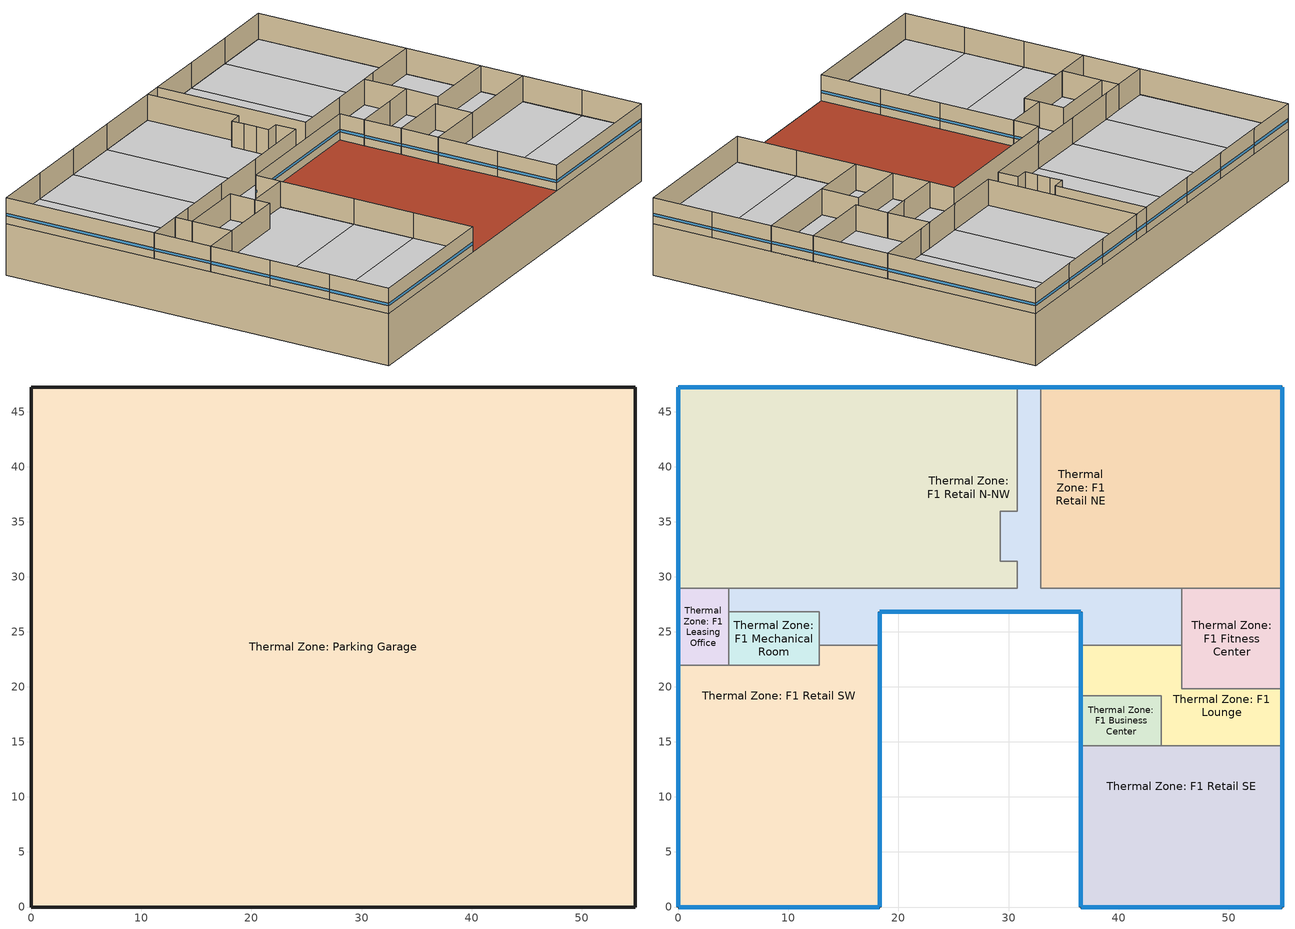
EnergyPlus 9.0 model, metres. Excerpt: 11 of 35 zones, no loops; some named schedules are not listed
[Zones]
Thermal Zone: Parking Garage
 floor ground (Surface 171 SlabOnOrBelowGradeF073): 54.86,47.24 54.86,0 0,0 0,47.24 z-6.1
 wall ground (Surface 172-uw BelowGradeWallC114): 0,0 54.86,0 z-6.1:0
 wall ground (Surface 173-uw BelowGradeWallC114): 0,47.24 0,0 z-6.1:0
 wall ground (Surface 174-uw BelowGradeWallC114): 54.86,47.24 0,47.24 z-6.1:0
 wall ground (Surface 175-uw BelowGradeWallC114): 54.86,0 54.86,47.24 z-6.1:0
 roof outside (Concrete Podium Roof): 36.58,0 36.58,26.82 18.29,26.82 18.29,0 z0
Thermal Zone: F1 Business Center
 floor to Thermal Zone: Parking Garage (OtherFloorU071): 43.89,19.2 43.89,14.63 36.58,14.63 36.58,19.2 z0
 wall outside (NonResConcreteExteriorWall): 36.58,19.2 36.58,14.63 z0:3.05
 wall to Thermal Zone: F1 Lounge (WoodFramedInteriorWallU099): 43.89,19.2 36.58,19.2 z0:3.05
 wall to Thermal Zone: F1 Corridor (WoodFramedInteriorWallU099): 43.89,14.63 43.89,19.2 36.58,19.2 z0:3.05
 wall to Thermal Zone: F1 Retail SE (WoodFramedInteriorWallU099): 36.58,14.63 43.89,14.63 z0:3.05
 window (Nonres Fixed Window): 36.58,19.18 36.58,14.66 z0.94:1.25
Thermal Zone: F1 Corridor
 floor to Thermal Zone: Parking Garage (OtherFloorU071): 30.78,32.92 30.78,31.39 29.26,31.39 29.26,32.92 z0; 30.78,34.44 30.78,32.92 29.26,32.92 29.26,34.44 z0; 30.78,35.97 30.78,34.44 29.26,34.44 29.26,35.97 z0; 32.92,47.24 32.92,28.96 45.72,28.96 45.72,23.77 42.06,23.77 42.06,26.82 4.57,26.82 4.57,28.96 30.78,28.96 30.78,47.24 z0; 18.29,26.82 18.29,23.77 12.8,23.77 12.8,26.82 z0; 42.06,26.82 42.06,23.77 36.58,23.77 36.58,26.82 z0
 wall outside (NonResConcreteExteriorWall): 32.92,47.24 30.78,47.24 / 18.29,23.77 18.29,26.82 36.58,26.82 36.58,23.77 z0:3.05
 wall to Thermal Zone: F1 Retail N-NW (WoodFramedInteriorWallU099): 30.78,47.24 30.78,35.97 29.26,35.97 29.26,34.44 29.26,32.92 29.26,31.39 30.78,31.39 30.78,28.96 21.95,28.96 14.63,28.96 7.32,28.96 4.57,28.96 z0:3.05
 wall to Thermal Zone: F1 Retail SW (WoodFramedInteriorWallU099): 12.8,23.77 18.29,23.77 z0:3.05
 wall to Thermal Zone: F1 Lounge (WoodFramedInteriorWallU099): 36.58,23.77 42.06,23.77 45.72,23.77 z0:3.05
 wall to Thermal Zone: F1 Mechanical Room (WoodFramedInteriorWallU099): 4.57,26.82 12.8,26.82 12.8,23.77 z0:3.05
 wall to Thermal Zone: F1 Leasing Office (WoodFramedInteriorWallU099): 4.57,28.96 4.57,26.82 z0:3.05
 wall to Thermal Zone: F1 Retail NE (WoodFramedInteriorWallU099): 45.72,28.96 40.23,28.96 32.92,28.96 32.92,47.24 z0:3.05
 wall to Thermal Zone: F1 Fitness Center (WoodFramedInteriorWallU099): 45.72,23.77 45.72,28.96 z0:3.05
 window (Nonres Fixed Window): 18.31,26.82 36.55,26.82 / 32.89,47.24 30.81,47.24 / 18.29,23.8 18.29,26.8 / 36.58,26.8 36.58,23.8 z0.94:1.25
Thermal Zone: F1 Fitness Center
 floor to Thermal Zone: Parking Garage (OtherFloorU071): 54.86,28.96 54.86,19.81 45.72,19.81 45.72,28.96 z0
 wall outside (NonResConcreteExteriorWall): 54.86,19.81 54.86,28.96 z0:3.05
 wall to Thermal Zone: F1 Lounge (WoodFramedInteriorWallU099): 45.72,23.77 45.72,19.81 54.86,19.81 z0:3.05
 wall to Thermal Zone: F1 Retail NE (WoodFramedInteriorWallU099): 54.86,28.96 47.55,28.96 45.72,28.96 z0:3.05
 window (Nonres Fixed Window): 54.86,19.84 54.86,28.93 z0.94:1.25
Thermal Zone: F1 Leasing Office
 floor to Thermal Zone: Parking Garage (OtherFloorU071): 4.57,28.96 4.57,21.95 0,21.95 0,28.96 z0
 wall outside (NonResConcreteExteriorWall): 0,28.96 0,21.95 z0:3.05
 wall to Thermal Zone: F1 Mechanical Room (WoodFramedInteriorWallU099): 4.57,21.95 4.57,26.82 z0:3.05
 wall to Thermal Zone: F1 Retail SW (WoodFramedInteriorWallU099): 0,21.95 4.57,21.95 z0:3.05
 wall to Thermal Zone: F1 Retail N-NW (WoodFramedInteriorWallU099): 4.57,28.96 0,28.96 z0:3.05
 window (Nonres Fixed Window): 0,28.93 0,21.97 z0.94:1.25
Thermal Zone: F1 Lounge
 floor to Thermal Zone: Parking Garage (OtherFloorU071): 45.72,23.77 45.72,19.81 54.86,19.81 54.86,14.63 43.89,14.63 43.89,19.2 36.58,19.2 36.58,23.77 42.06,23.77 z0
 wall outside (NonResConcreteExteriorWall): 36.58,23.77 36.58,19.2 / 54.86,14.63 54.86,19.81 z0:3.05
 wall to Thermal Zone: F1 Retail SE (WoodFramedInteriorWallU099): 43.89,14.63 54.86,14.63 z0:3.05
 window (Nonres Fixed Window): 36.58,23.75 36.58,19.23 / 54.86,14.66 54.86,19.79 z0.94:1.25
Thermal Zone: F1 Mechanical Room
 floor to Thermal Zone: Parking Garage (OtherFloorU071): 12.8,26.82 12.8,21.95 4.57,21.95 4.57,26.82 z0
 wall to Thermal Zone: F1 Retail SW (WoodFramedInteriorWallU099): 4.57,21.95 12.8,21.95 12.8,23.77 z0:3.05
Thermal Zone: F1 Retail N-NW
 floor to Thermal Zone: Parking Garage (OtherFloorU071): 7.32,47.24 7.32,28.96 0,28.96 0,47.24 z0; 14.63,47.24 14.63,28.96 7.32,28.96 7.32,47.24 z0; 21.95,47.24 21.95,28.96 14.63,28.96 14.63,47.24 z0; 30.78,47.24 30.78,35.97 29.26,35.97 29.26,31.39 30.78,31.39 30.78,28.96 21.95,28.96 21.95,47.24 z0
 wall outside (NonResConcreteExteriorWall): 30.78,47.24 21.95,47.24 14.63,47.24 7.32,47.24 0,47.24 0,28.96 z0:3.05
 window (Nonres Fixed Window): 0,47.22 0,28.98 / 7.29,47.24 0.03,47.24 / 14.61,47.24 7.34,47.24 / 21.92,47.24 14.66,47.24 / 30.76,47.24 21.97,47.24 z0.94:1.25
Thermal Zone: F1 Retail NE
 floor to Thermal Zone: Parking Garage (OtherFloorU071): 40.23,47.24 40.23,28.96 32.92,28.96 32.92,47.24 z0; 47.55,47.24 47.55,28.96 40.23,28.96 40.23,47.24 z0; 54.86,47.24 54.86,28.96 47.55,28.96 47.55,47.24 z0
 wall outside (NonResConcreteExteriorWall): 54.86,28.96 54.86,47.24 47.55,47.24 40.23,47.24 32.92,47.24 z0:3.05
 window (Nonres Fixed Window): 40.21,47.24 32.94,47.24 / 47.52,47.24 40.26,47.24 / 54.84,47.24 47.57,47.24 / 54.86,28.98 54.86,47.22 z0.94:1.25
Thermal Zone: F1 Retail SE
 floor to Thermal Zone: Parking Garage (OtherFloorU071): 54.86,14.63 54.86,7.32 36.58,7.32 36.58,14.63 z0; 54.86,7.32 54.86,0 36.58,0 36.58,7.32 z0
 wall outside (NonResConcreteExteriorWall): 36.58,14.63 36.58,7.32 36.58,0 54.86,0 54.86,7.32 54.86,14.63 z0:3.05
 window (Nonres Fixed Window): 36.6,0 54.84,0 / 36.58,7.29 36.58,0.03 / 54.86,7.34 54.86,14.61 / 36.58,14.61 36.58,7.34 / 54.86,0.03 54.86,7.29 z0.94:1.25
Thermal Zone: F1 Retail SW
 floor to Thermal Zone: Parking Garage (OtherFloorU071): 18.29,7.32 18.29,0 0,0 0,7.32 z0; 18.29,14.63 18.29,7.32 0,7.32 0,14.63 z0; 18.29,23.77 18.29,14.63 0,14.63 0,21.95 12.8,21.95 12.8,23.77 z0
 wall outside (NonResConcreteExteriorWall): 0,21.95 0,14.63 0,7.32 0,0 18.29,0 18.29,7.32 18.29,14.63 18.29,23.77 z0:3.05
 window (Nonres Fixed Window): 0,14.61 0,7.34 / 18.29,7.34 18.29,14.61 / 0,7.29 0,0.03 / 18.29,14.66 18.29,23.75 / 0,21.92 0,14.66 / 18.29,0.03 18.29,7.29 / 0.03,0 18.26,0 z0.94:1.25
[Building]
Building 1: North Axis {deg}=0; Solar Distribution=FullExterior; Maximum Number of Warmup Days=50
[Site:Location]
OAKLAND-METROPOLITAN-ARP Design_Conditions: Latitude {deg}=37.72; Longitude {deg}=-122.22; Time Zone {hr}=-8; Elevation {m}=0.9144
[Site:WaterMainsTemperature]
Calculation Method=Schedule; Temperature Schedule=WaterMainCZ03
[SizingPeriod:DesignDay] Day of Month=21; Dry-Bulb Temperature Range Modifier Type=DefaultMultipliers; Barometric Pressure {Pa}=101313; Rain Indicator=No; Snow Indicator=No; Daylight Saving Time Indicator=No
Name | Month | Day Type | Maximum Dry-Bulb Temperature {C} | Daily Dry-Bulb Temperature Range {deltaC} | Humidity Condition Type | Wetbulb or DewPoint at Maximum Dry-Bulb {C} | Wind Speed {m/s} | Wind Direction {deg} | Solar Model Indicator | ASHRAE Clear Sky Optical Depth for Beam Irradiance (taub) | ASHRAE Clear Sky Optical Depth for Diffuse Irradiance (taud) | Sky Clearness
OAKLAND-METROPOLITAN-ARP Ann Clg 0.4% Condns DB=>MCWB | 9 | SummerDesignDay | 29 | 9.1 | Wetbulb | 17.6 | 4.9 | 315 | ASHRAETau | 0.355 | 2.502
OAKLAND-METROPOLITAN-ARP Ann Clg 0.4% Condns DP=>MCDB | 9 | SummerDesignDay | 20.3 | 9.1 | Dewpoint | 16 | 4.3 | 315 | ASHRAETau | 0.355 | 2.502
OAKLAND-METROPOLITAN-ARP Ann Htg 99.6% Condns DB | 1 | WinterDesignDay | 3 | 0 | Wetbulb | 3 | 1.6 | 45 | ASHRAEClearSky |  |  | 0
OAKLAND-METROPOLITAN-ARP AUG Clg 0.4% Condns DB=>MCWB | 8 | SummerDesignDay | 30.2 | 8.3 | Wetbulb | 18.4 | 4.2 | 292 | ASHRAETau | 0.369 | 2.421
[Material]
Name | Roughness | Thickness {m} | Conductivity {W/m-K} | Density {kg/m3} | Specific Heat {J/kg-K} | Thermal Absorptance | Solar Absorptance | Visible Absorptance
Carpet - 3/4 in. | Smooth | 0.01905 | 0.0455183 | 288.332 | 1381.644 | 0.9 | 0.7 | 0.8
Compliance Insulation R0.20 | Smooth | 0.000810768 | 0.0230188 | 16.0185 | 1130.436 | 0.9 | 0.7 | 0.7
Compliance Insulation R0.50 | Smooth | 0.00202692 | 0.0230188 | 16.0185 | 1130.436 | 0.9 | 0.7 | 0.7
Compliance Insulation R1.00 | Smooth | 0.00405384 | 0.0230188 | 16.0185 | 1130.436 | 0.9 | 0.7 | 0.7
Compliance Insulation R2.15 | Smooth | 0.00871576 | 0.0230188 | 16.0185 | 1130.436 | 0.9 | 0.7 | 0.7
Compliance Insulation R6.00 | Smooth | 0.024323 | 0.0230188 | 16.0185 | 1130.436 | 0.9 | 0.7 | 0.7
Compliance Insulation R8.07 | Smooth | 0.0327144 | 0.0230188 | 16.0185 | 1130.436 | 0.9 | 0.7 | 0.7
Concrete - 140 lb/ft3 - 10 in. | Smooth | 0.254 | 1.9514 | 2239.06 | 921.096 | 0.9 | 0.7 | 0.8
Concrete - 140 lb/ft3 - 10 in. 1 | MediumRough | 0.254 | 1.9514 | 2239.06 | 921.096 | 0.9 | 0.7 | 0.8
Concrete - 140 lb/ft3 - 8 in. | Smooth | 0.2032 | 1.9514 | 2239.06 | 921.096 | 0.9 | 0.7 | 0.7
Gypsum Board - 1/2 in.; Gypsum Board - 1/2 in. 3 | MediumRough | 0.0127 | 0.158656 | 640.739 | 1130.436 | 0.9 | 0.7 | 0.8
Plywood - 5/8 in. 1 | Smooth | 0.016002 | 0.11544 | 480.554 | 1884.06 | 0.9 | 0.7 | 0.7
Stone - 1 in. | MediumRough | 0.0254 | 1.80343 | 2239.06 | 921.096 | 0.85 | 0.92 | 0.85
Stucco - 7/8 in. 1 | MediumRough | 0.022352 | 0.700948 | 1855.1 | 837.36 | 0.9 | 0.7 | 0.8
[Material:NoMass] Roughness=Smooth; Thermal Absorptance=0.9; Solar Absorptance=0.7; Visible Absorptance=0.7
Name | Thermal Resistance {m2-K/W}
WoodFrameWall16inOC R11.25 | 1.26865
WoodFraming16inOC | 0.149694
[WindowMaterial:SimpleGlazingSystem]
Nonres Fixed Window Material: U-Factor {W/m2-K}=2.04417; Solar Heat Gain Coefficient=0.25; Visible Transmittance=0.42
[Construction]
Concrete Podium Roof: Stone - 1 in., Concrete - 140 lb/ft3 - 10 in.
Nonres Fixed Window: Nonres Fixed Window Material
NonResConcreteExteriorWall: Stucco - 7/8 in. 1, Concrete - 140 lb/ft3 - 8 in., Compliance Insulation R8.07, Compliance Insulation R0.20, Compliance Insulation R1.00, WoodFraming16inOC, Gypsum Board - 1/2 in. 3
OtherFloorU071: Concrete - 140 lb/ft3 - 10 in. 1, Compliance Insulation R6.00, Compliance Insulation R2.15, Compliance Insulation R0.50, Plywood - 5/8 in. 1, Carpet - 3/4 in.
WoodFramedInteriorWallU099: Gypsum Board - 1/2 in., WoodFrameWall16inOC R11.25, Gypsum Board - 1/2 in.
[Construction:CfactorUndergroundWall] C-Factor {W/m2-K}=7.66566; Height {m}=6.096
Surface 172-uw BelowGradeWallC114; Surface 173-uw BelowGradeWallC114; Surface 174-uw BelowGradeWallC114; Surface 175-uw BelowGradeWallC114
[Construction:FfactorGroundFloor]
Surface 171 SlabOnOrBelowGradeF073: F-Factor {W/m-K}=1.26344; Area {m2}=2591.99; PerimeterExposed {m}=0
[Zone] Multiplier=1
Name | Part of Total Floor Area
Thermal Zone: F1 Business Center; Thermal Zone: F1 Fitness Center; Thermal Zone: F1 Leasing Office; Thermal Zone: F1 Lounge; Thermal Zone: F1 Mechanical Room; Thermal Zone: Parking Garage
Thermal Zone: F1 Corridor; Thermal Zone: F1 Retail N-NW; Thermal Zone: F1 Retail NE; Thermal Zone: F1 Retail SE; Thermal Zone: F1 Retail SW | Yes
[People] Fraction Radiant=0.3
Name | Zone or ZoneList | Number of People Schedule | Number of People Calculation Method | People per Zone Floor Area {person/m2} | Sensible Heat Fraction | Activity Level Schedule | Number of People
F1 Business Center People | Thermal Zone: F1 Business Center | RetailOccupancy | People/Area | 0.358815 | 0.6125 | F1 Business Center People Activity Level
F1 Corridor People | Thermal Zone: F1 Corridor | RetailOccupancy | People |  | 0.5 | F1 Corridor People Activity Level | 7.425
F1 Elevator Core People | Thermal Zone: F1 Corridor | RetailOccupancy | People |  | 0.5 | F1 Elevator Core People Activity Level | 0.0375
F1 Elevator N People | Thermal Zone: F1 Corridor | RetailOccupancy | People |  | 0.5 | F1 Elevator N People Activity Level | 0.0375
F1 Elevator S People | Thermal Zone: F1 Corridor | RetailOccupancy | People |  | 0.5 | F1 Elevator S People Activity Level | 0.0375
F1 Stairs E People | Thermal Zone: F1 Corridor | RetailOccupancy | People |  | 0.5 | F1 Stairs E People Activity Level | 0.9
F1 Stairs W People | Thermal Zone: F1 Corridor | RetailOccupancy | People |  | 0.5 | F1 Stairs W People Activity Level | 0.9
F1 Fitness Center People | Thermal Zone: F1 Fitness Center | RetailOccupancy | People/Area | 0.107639 | 0.225664 | F1 Fitness Center People Activity Level
F1 Leasing Office People | Thermal Zone: F1 Leasing Office | RetailOccupancy | People/Area | 0.0538196 | 0.555556 | F1 Leasing Office People Activity Level
F1 Lounge People | Thermal Zone: F1 Lounge | RetailOccupancy | People/Area | 0.358815 | 0.5 | F1 Lounge People Activity Level
F1 Mechanical Room People | Thermal Zone: F1 Mechanical Room | RetailOccupancy | People/Area | 0.0161459 | 0.5 | F1 Mechanical Room People Activity Level
F1 Retail N Core People | Thermal Zone: F1 Retail N-NW | RetailOccupancy | People |  | 0.555556 | F1 Retail N Core People Activity Level | 13.8778
F1 Retail NW Inner Core People | Thermal Zone: F1 Retail N-NW | RetailOccupancy | People |  | 0.555556 | F1 Retail NW Inner Core People Activity Level | 12.0024
F1 Retail NW Outer Core People | Thermal Zone: F1 Retail N-NW | RetailOccupancy | People |  | 0.555556 | F1 Retail NW Outer Core People Activity Level | 12.0024
F1 Retail NW Outer People | Thermal Zone: F1 Retail N-NW | RetailOccupancy | People |  | 0.555556 | F1 Retail NW Outer People Activity Level | 12.0024
F1 Retail NE Core People | Thermal Zone: F1 Retail NE | RetailOccupancy | People |  | 0.555556 | F1 Retail NE Core People Activity Level | 12.0024
F1 Retail NE Inner People | Thermal Zone: F1 Retail NE | RetailOccupancy | People |  | 0.555556 | F1 Retail NE Inner People Activity Level | 12.0024
F1 Retail NE Outer People | Thermal Zone: F1 Retail NE | RetailOccupancy | People |  | 0.555556 | F1 Retail NE Outer People Activity Level | 12.0024
F1 Retail SE Bottom People | Thermal Zone: F1 Retail SE | RetailOccupancy | People |  | 0.555556 | F1 Retail SE Bottom People Activity Level | 12.0024
F1 Retail SE Top People | Thermal Zone: F1 Retail SE | RetailOccupancy | People |  | 0.555556 | F1 Retail SE Top People Activity Level | 12.0024
F1 Retail SW Bottom People | Thermal Zone: F1 Retail SW | RetailOccupancy | People |  | 0.555556 | F1 Retail SW Bottom People Activity Level | 12.0024
F1 Retail SW Core People | Thermal Zone: F1 Retail SW | RetailOccupancy | People |  | 0.555556 | F1 Retail SW Core People Activity Level | 12.0024
F1 Retail SW Top People | Thermal Zone: F1 Retail SW | RetailOccupancy | People |  | 0.555556 | F1 Retail SW Top People Activity Level | 12.90258
Parking Garage People | Thermal Zone: Parking Garage | ParkingOccupancy | People/Area | 0.0269098 | 0.555556 | Parking Garage People Activity Level
[Lights] Return Air Fraction=0; Fraction Radiant=0.58; Fraction Replaceable=1
Name | Zone or ZoneList | Schedule | Design Level Calculation Method | Watts per Zone Floor Area {W/m2} | Lighting Level {W}
F1 Business Center Regulated Lights | Thermal Zone: F1 Business Center | RetailLights | Watts/Area | 9.14932
F1 Corridor Regulated Lights | Thermal Zone: F1 Corridor | RetailLights | LightingLevel |  | 891
F1 Elevator Core Regulated Lights; F1 Elevator N Regulated Lights; F1 Elevator S Regulated Lights | Thermal Zone: F1 Corridor | RetailLights | LightingLevel |  | 10
F1 Stairs E Regulated Lights; F1 Stairs W Regulated Lights | Thermal Zone: F1 Corridor | RetailLights | LightingLevel |  | 90
F1 Fitness Center Regulated Lights | Thermal Zone: F1 Fitness Center | RetailLights | Watts/Area | 5.38196
F1 Leasing Office Regulated Lights | Thermal Zone: F1 Leasing Office | RetailLights | Watts/Area | 6.99654
F1 Lounge Regulated Lights | Thermal Zone: F1 Lounge | RetailLights | Watts/Area | 6.99654
F1 Mechanical Room Regulated Lights | Thermal Zone: F1 Mechanical Room | RetailLights | Watts/Area | 4.30556
F1 Retail N Core Regulated Lights | Thermal Zone: F1 Retail N-NW | RetailLights | LightingLevel |  | 1665
F1 Retail NW Inner Core Regulated Lights; F1 Retail NW Outer Core Regulated Lights; F1 Retail NW Outer Regulated Lights | Thermal Zone: F1 Retail N-NW | RetailLights | LightingLevel |  | 1440
F1 Retail NE Core Regulated Lights; F1 Retail NE Inner Regulated Lights; F1 Retail NE Outer Regulated Lights | Thermal Zone: F1 Retail NE | RetailLights | LightingLevel |  | 1440
F1 Retail SE Bottom Regulated Lights; F1 Retail SE Top Regulated Lights | Thermal Zone: F1 Retail SE | RetailLights | LightingLevel |  | 1440
F1 Retail SW Bottom Regulated Lights; F1 Retail SW Core Regulated Lights | Thermal Zone: F1 Retail SW | RetailLights | LightingLevel |  | 1440
F1 Retail SW Top Regulated Lights | Thermal Zone: F1 Retail SW | RetailLights | LightingLevel |  | 1548
Parking Garage Regulated Lights | Thermal Zone: Parking Garage | ParkingLights | Watts/Area | 1.07639
[ElectricEquipment] Schedule=RetailReceptacle; Fraction Latent=0; Fraction Radiant=0.2; Fraction Lost=0
Name | Zone or ZoneList | Design Level Calculation Method | Watts per Zone Floor Area {W/m2} | Design Level {W}
F1 Business Center Recepticle Loads | Thermal Zone: F1 Business Center | Watts/Area | 10.7639
F1 Elevator Core Recepticle Loads; F1 Elevator N Recepticle Loads; F1 Elevator S Recepticle Loads | Thermal Zone: F1 Corridor | EquipmentLevel |  | 75
F1 Fitness Center Recepticle Loads | Thermal Zone: F1 Fitness Center | Watts/Area | 5.38196
F1 Leasing Office Recepticle Loads | Thermal Zone: F1 Leasing Office | Watts/Area | 16.1459
F1 Lounge Recepticle Loads | Thermal Zone: F1 Lounge | Watts/Area | 10.7639
F1 Mechanical Room Recepticle Loads | Thermal Zone: F1 Mechanical Room | Watts/Area | 32.2917
F1 Retail N Core Recepticle Loads | Thermal Zone: F1 Retail N-NW | EquipmentLevel |  | 1665
F1 Retail NW Inner Core Recepticle Loads; F1 Retail NW Outer Core Recepticle Loads; F1 Retail NW Outer Recepticle Loads | Thermal Zone: F1 Retail N-NW | EquipmentLevel |  | 1440
F1 Retail NE Core Recepticle Loads; F1 Retail NE Inner Recepticle Loads; F1 Retail NE Outer Recepticle Loads | Thermal Zone: F1 Retail NE | EquipmentLevel |  | 1440
F1 Retail SE Bottom Recepticle Loads; F1 Retail SE Top Recepticle Loads | Thermal Zone: F1 Retail SE | EquipmentLevel |  | 1440
F1 Retail SW Bottom Recepticle Loads; F1 Retail SW Core Recepticle Loads | Thermal Zone: F1 Retail SW | EquipmentLevel |  | 1440
F1 Retail SW Top Recepticle Loads | Thermal Zone: F1 Retail SW | EquipmentLevel |  | 1548
[ZoneInfiltration:DesignFlowRate] Temperature Term Coefficient=0; Velocity Squared Term Coefficient=0
Name | Zone or ZoneList | Schedule | Design Flow Rate Calculation Method | Flow per Exterior Surface Area {m3/s-m2} | Constant Term Coefficient | Velocity Term Coefficient | Design Flow Rate {m3/s}
F1 Business Center Space Infiltration Design Flow Rate 1 | Thermal Zone: F1 Business Center | RetailInfiltration | Flow/ExteriorWallArea | 0.000227584 | 0 | 0.224052
F1 Corridor Space Infiltration Design Flow Rate 1 | Thermal Zone: F1 Corridor | RetailInfiltration | Flow/Zone |  | 0 | 0.224052 | 0.014166
F1 Elevator Core Space Infiltration Design Flow Rate 1; F1 Elevator N Space Infiltration Design Flow Rate 1; F1 Elevator S Space Infiltration Design Flow Rate 1 | Thermal Zone: F1 Corridor | On | Flow/Zone |  | 0 | 0.224052 | 0
F1 Stairs E Space Infiltration Design Flow Rate 1; F1 Stairs W Space Infiltration Design Flow Rate 1 | Thermal Zone: F1 Corridor | RetailInfiltration | Flow/Zone |  | 0 | 0.224052 | 0.00211432
F1 Fitness Center Space Infiltration Design Flow Rate 1 | Thermal Zone: F1 Fitness Center | RetailInfiltration | Flow/ExteriorWallArea | 0.000227584 | 0 | 0.224052
F1 Leasing Office Space Infiltration Design Flow Rate 1 | Thermal Zone: F1 Leasing Office | RetailInfiltration | Flow/ExteriorWallArea | 0.000227584 | 0 | 0.224052
F1 Lounge Space Infiltration Design Flow Rate 1 | Thermal Zone: F1 Lounge | RetailInfiltration | Flow/ExteriorWallArea | 0.000227584 | 0 | 0.224052
F1 Mechanical Room Space Infiltration Design Flow Rate 1 | Thermal Zone: F1 Mechanical Room | RetailInfiltration | Flow/ExteriorWallArea | 0.000227584 | 0 | 0.224052
F1 Retail N Core Space Infiltration Design Flow Rate 1 | Thermal Zone: F1 Retail N-NW | RetailInfiltration | Flow/Zone |  | 0 | 0.224052 | 0.00613154
F1 Retail NW Inner Core Space Infiltration Design Flow Rate 1; F1 Retail NW Outer Core Space Infiltration Design Flow Rate 1 | Thermal Zone: F1 Retail N-NW | RetailInfiltration | Flow/Zone |  | 0 | 0.224052 | 0.00507438
F1 Retail NW Outer Space Infiltration Design Flow Rate 1 | Thermal Zone: F1 Retail N-NW | RetailInfiltration | Flow/Zone |  | 0 | 0.224052 | 0.0177603
F1 Retail NE Core Space Infiltration Design Flow Rate 1; F1 Retail NE Inner Space Infiltration Design Flow Rate 1 | Thermal Zone: F1 Retail NE | RetailInfiltration | Flow/Zone |  | 0 | 0.224052 | 0.00507438
F1 Retail NE Outer Space Infiltration Design Flow Rate 1 | Thermal Zone: F1 Retail NE | RetailInfiltration | Flow/Zone |  | 0 | 0.224052 | 0.0177603
F1 Retail SE Bottom Space Infiltration Design Flow Rate 1 | Thermal Zone: F1 Retail SE | RetailInfiltration | Flow/Zone |  | 0 | 0.224052 | 0.0228347
F1 Retail SE Top Space Infiltration Design Flow Rate 1 | Thermal Zone: F1 Retail SE | RetailInfiltration | Flow/Zone |  | 0 | 0.224052 | 0.0101488
F1 Retail SW Bottom Space Infiltration Design Flow Rate 1 | Thermal Zone: F1 Retail SW | RetailInfiltration | Flow/Zone |  | 0 | 0.224052 | 0.0228347
F1 Retail SW Core Space Infiltration Design Flow Rate 1 | Thermal Zone: F1 Retail SW | RetailInfiltration | Flow/Zone |  | 0 | 0.224052 | 0.0101488
F1 Retail SW Top Space Infiltration Design Flow Rate 1 | Thermal Zone: F1 Retail SW | RetailInfiltration | Flow/Zone |  | 0 | 0.224052 | 0.0114174
Parking Garage Space Infiltration Design Flow Rate 1 | Thermal Zone: Parking Garage | On | Flow/ExteriorWallArea | 0.000227584 | 0 | 0.224052
Parking Garage Space Infiltration Design Flow Rate 2 | Thermal Zone: Parking Garage | ParkingHVACAvail | Flow/Zone |  | 1 | 0 | 9.8755
[Zone equipment]
Thermal Zone: Parking Garage: Thermal Zone: Parking Garage PropExhFan
[Sizing:Zone]
Thermal Zone: Parking Garage: Zone Cooling Design Supply Air Temperature Input Method=SupplyAirTemperature; Zone Cooling Design Supply Air Temperature {C}=14; Zone Cooling Design Supply Air Temperature Difference {deltaC}=11.11; Zone Heating Design Supply Air Temperature Input Method=SupplyAirTemperature; Zone Heating Design Supply Air Temperature {C}=40; Zone Heating Design Supply Air Temperature Difference {deltaC}=11.11; Zone Cooling Design Supply Air Humidity Ratio {kgWater/kgDryAir}=0.0085; Zone Heating Design Supply Air Humidity Ratio {kgWater/kgDryAir}=0.008; Design Specification Outdoor Air Object=Thermal Zone: Parking Garage Design Specification Outdoor Air; Zone Heating Sizing Factor=1; Zone Cooling Sizing Factor=1; Cooling Design Air Flow Method=DesignDay; Cooling Design Air Flow Rate {m3/s}=0; Cooling Minimum Air Flow per Zone Floor Area {m3/s-m2}=0; Cooling Minimum Air Flow {m3/s}=0; Cooling Minimum Air Flow Fraction=0; Heating Design Air Flow Method=DesignDay; Heating Design Air Flow Rate {m3/s}=0; Heating Maximum Air Flow per Zone Floor Area {m3/s-m2}=0; Heating Maximum Air Flow {m3/s}=0; Heating Maximum Air Flow Fraction=0; Design Specification Zone Air Distribution Object=Thermal Zone: Parking Garage Design Spec Zone Air Dist; Account for Dedicated Outdoor Air System=No
[DesignSpecification:ZoneAirDistribution]
Thermal Zone: Parking Garage Design Spec Zone Air Dist: Zone Air Distribution Effectiveness in Cooling Mode=1; Zone Air Distribution Effectiveness in Heating Mode=1
[DesignSpecification:OutdoorAir]
Thermal Zone: Parking Garage Design Specification Outdoor Air: Outdoor Air Method=Maximum; Outdoor Air Flow per Person {m3/s-person}=0; Outdoor Air Flow per Zone Floor Area {m3/s-m2}=0; Outdoor Air Flow per Zone {m3/s}=0; Outdoor Air Flow Air Changes per Hour {1/hr}=0
[InternalMass] Construction=WoodFramedInteriorWallU099
Name | Zone | Surface Area {m2}
Merged Surface 161 - Surface 161 Reversed; Merged Surface 163 - Surface 163 Reversed; Merged Surface 53 - Surface 53 Reversed; Merged Surface 54 - Surface 54 Reversed | Thermal Zone: F1 Corridor | 4.645152
Merged Surface 41 - Surface 41 Reversed | Thermal Zone: F1 Corridor | 9.290304
Merged Surface 44 - Surface 44 Reversed | Thermal Zone: F1 Corridor | 16.7225
Merged Surface 52 - Surface 52 Reversed | Thermal Zone: F1 Corridor | 4.64515
Merged Surface 107 - Surface 107 Reversed; Merged Surface 118 - Surface 118 Reversed; Merged Surface 127 - Surface 127 Reversed | Thermal Zone: F1 Retail N-NW | 55.7418
Merged Surface 143 - Surface 143 Reversed; Merged Surface 145 - Surface 145 Reversed | Thermal Zone: F1 Retail NE | 55.7418
Merged Surface 8 - Surface 8 Reversed | Thermal Zone: F1 Retail SE | 55.7418
Merged Surface 16 - Surface 16 Reversed; Merged Surface 3 - Surface 3 Reversed | Thermal Zone: F1 Retail SW | 55.7418
[Daylighting:Controls] Lighting Control Type=Continuous; Minimum Input Power Fraction for Continuous or ContinuousOff Dimming Control=0.2; Minimum Light Output Fraction for Continuous or ContinuousOff Dimming Control=0.2; Glare Calculation Azimuth Angle of View Direction Clockwise from Zone y-Axis {deg}=0
Name | Zone | Glare Calculation Daylighting Reference Point | Daylighting Reference Point Name 1 | Fraction of Zone Controlled by Reference Point 1 | Illuminance Setpoint at Reference Point 1 {lux} | Daylighting Reference Point Name 2 | Fraction of Zone Controlled by Reference Point 2 | Illuminance Setpoint at Reference Point 2 {lux}
Thermal Zone: F1 Corridor DaylightingControls | Thermal Zone: F1 Corridor | Daylighting Control 1 | Daylighting Control 1 | 0.157966 | 112.5 | Daylighting Control 2 | 0.12162 | 150
Thermal Zone: F1 Retail N-NW DaylightingControls | Thermal Zone: F1 Retail N-NW | Daylighting Control 3 | Daylighting Control 3 | 0.054524 | 825 | Daylighting Control 4 | 0.0490625 | 1100
Thermal Zone: F1 Retail NE DaylightingControls | Thermal Zone: F1 Retail NE | Daylighting Control 5 | Daylighting Control 5 | 0.0755385 | 825 | Daylighting Control 6 | 0.067972 | 1100
Thermal Zone: F1 Retail SE DaylightingControls | Thermal Zone: F1 Retail SE | Daylighting Control 7 | Daylighting Control 7 | 0.209602 | 825 | Daylighting Control 8 | 0.187596 | 1100
Thermal Zone: F1 Retail SW DaylightingControls | Thermal Zone: F1 Retail SW | Daylighting Control 9 | Daylighting Control 9 | 0.186123 | 825 | Daylighting Control 10 | 0.172037 | 1100
[Schedule:Year]
RetailLights: RetailLightsWk, 1, 1, 12, 31
On: OnWk, 1, 1, 12, 31
ParkingLights: ParkingLightsWk, 1, 1, 12, 31
ParkingHVACAvail: ParkingHVACAvailWk, 1, 1, 12, 31
ParkingOccupancy: ParkingOccupancyWk, 1, 1, 12, 31
RetailInfiltration: RetailInfiltrationWk, 1, 1, 12, 31
RetailOccupancy: RetailOccupancyWk, 1, 1, 12, 31
RetailReceptacle: RetailReceptacleWk, 1, 1, 12, 31
WaterMainCZ03: WaterMainCZ03JanWk, 1, 1, 1, 31, WaterMainCZ03FebWk, 2, 1, 2, 28, WaterMainCZ03MarWk, 3, 1, 3, 31, WaterMainCZ03AprWk, 4, 1, 4, 30, WaterMainCZ03MayWk, 5, 1, 5, 31, WaterMainCZ03JunWk, 6, 1, 6, 30, WaterMainCZ03JulWk, 7, 1, 7, 31, WaterMainCZ03AugWk, 8, 1, 8, 31, WaterMainCZ03SepWk, 9, 1, 9, 30, WaterMainCZ03OctWk, 10, 1, 10, 31, WaterMainCZ03NovWk, 11, 1, 11, 30, WaterMainCZ03DecWk, 12, 1, 12, 31
F1 Business Center People Activity Level: F1 Business Center People Activity Level Week Rule - Jan1-Dec31, 1, 1, 12, 31
F1 Corridor People Activity Level: F1 Corridor People Activity Level Week Rule - Jan1-Dec31, 1, 1, 12, 31
F1 Elevator Core People Activity Level: F1 Elevator Core People Activity Level Week Rule - Jan1-Dec31, 1, 1, 12, 31
F1 Elevator N People Activity Level: F1 Elevator N People Activity Level Week Rule - Jan1-Dec31, 1, 1, 12, 31
F1 Elevator S People Activity Level: F1 Elevator S People Activity Level Week Rule - Jan1-Dec31, 1, 1, 12, 31
F1 Fitness Center People Activity Level: F1 Fitness Center People Activity Level Week Rule - Jan1-Dec31, 1, 1, 12, 31
F1 Leasing Office People Activity Level: F1 Leasing Office People Activity Level Week Rule - Jan1-Dec31, 1, 1, 12, 31
F1 Lounge People Activity Level: F1 Lounge People Activity Level Week Rule - Jan1-Dec31, 1, 1, 12, 31
F1 Mechanical Room People Activity Level: F1 Mechanical Room People Activity Level Week Rule - Jan1-Dec31, 1, 1, 12, 31
F1 Retail N Core People Activity Level: F1 Retail N Core People Activity Level Week Rule - Jan1-Dec31, 1, 1, 12, 31
F1 Retail NE Core People Activity Level: F1 Retail NE Core People Activity Level Week Rule - Jan1-Dec31, 1, 1, 12, 31
F1 Retail NE Inner People Activity Level: F1 Retail NE Inner People Activity Level Week Rule - Jan1-Dec31, 1, 1, 12, 31
F1 Retail NE Outer People Activity Level: F1 Retail NE Outer People Activity Level Week Rule - Jan1-Dec31, 1, 1, 12, 31
F1 Retail NW Inner Core People Activity Level: F1 Retail NW Inner Core People Activity Level Week Rule - Jan1-Dec31, 1, 1, 12, 31
F1 Retail NW Outer Core People Activity Level: F1 Retail NW Outer Core People Activity Level Week Rule - Jan1-Dec31, 1, 1, 12, 31
F1 Retail NW Outer People Activity Level: F1 Retail NW Outer People Activity Level Week Rule - Jan1-Dec31, 1, 1, 12, 31
F1 Retail SE Bottom People Activity Level: F1 Retail SE Bottom People Activity Level Week Rule - Jan1-Dec31, 1, 1, 12, 31
F1 Retail SE Top People Activity Level: F1 Retail SE Top People Activity Level Week Rule - Jan1-Dec31, 1, 1, 12, 31
F1 Retail SW Bottom People Activity Level: F1 Retail SW Bottom People Activity Level Week Rule - Jan1-Dec31, 1, 1, 12, 31
F1 Retail SW Core People Activity Level: F1 Retail SW Core People Activity Level Week Rule - Jan1-Dec31, 1, 1, 12, 31
F1 Retail SW Top People Activity Level: F1 Retail SW Top People Activity Level Week Rule - Jan1-Dec31, 1, 1, 12, 31
F1 Stairs E People Activity Level: F1 Stairs E People Activity Level Week Rule - Jan1-Dec31, 1, 1, 12, 31
F1 Stairs W People Activity Level: F1 Stairs W People Activity Level Week Rule - Jan1-Dec31, 1, 1, 12, 31
Parking Garage People Activity Level: Parking Garage People Activity Level Week Rule - Jan1-Dec31, 1, 1, 12, 31
[Schedule:Week:Daily]
ParkingOccupancyWk: ParkingOccupancySun, ParkingOccupancyWD, ParkingOccupancyWD, ParkingOccupancyWD, ParkingOccupancyWD, ParkingOccupancyWD, ParkingOccupancySat, ParkingOccupancySun, OnDay, OffDay, ParkingOccupancySun, ParkingOccupancySun
RetailOccupancyWk: RetailOccupancySun, RetailOccupancyWD, RetailOccupancyWD, RetailOccupancyWD, RetailOccupancyWD, RetailOccupancyWD, RetailOccupancySat, RetailOccupancySun, OnDay, OffDay, RetailOccupancySun, RetailOccupancySun
WaterMainCZ03AprWk: WaterMainCZ03Apr, WaterMainCZ03Apr, WaterMainCZ03Apr, WaterMainCZ03Apr, WaterMainCZ03Apr, WaterMainCZ03Apr, WaterMainCZ03Apr, WaterMainCZ03Apr, WaterMainCZ03Apr, WaterMainCZ03Apr, WaterMainCZ03Apr, WaterMainCZ03Apr
WaterMainCZ03AugWk: WaterMainCZ03Aug, WaterMainCZ03Aug, WaterMainCZ03Aug, WaterMainCZ03Aug, WaterMainCZ03Aug, WaterMainCZ03Aug, WaterMainCZ03Aug, WaterMainCZ03Aug, WaterMainCZ03Aug, WaterMainCZ03Aug, WaterMainCZ03Aug, WaterMainCZ03Aug
WaterMainCZ03DecWk: WaterMainCZ03Dec, WaterMainCZ03Dec, WaterMainCZ03Dec, WaterMainCZ03Dec, WaterMainCZ03Dec, WaterMainCZ03Dec, WaterMainCZ03Dec, WaterMainCZ03Dec, WaterMainCZ03Dec, WaterMainCZ03Dec, WaterMainCZ03Dec, WaterMainCZ03Dec
WaterMainCZ03FebWk: WaterMainCZ03Feb, WaterMainCZ03Feb, WaterMainCZ03Feb, WaterMainCZ03Feb, WaterMainCZ03Feb, WaterMainCZ03Feb, WaterMainCZ03Feb, WaterMainCZ03Feb, WaterMainCZ03Feb, WaterMainCZ03Feb, WaterMainCZ03Feb, WaterMainCZ03Feb
WaterMainCZ03JanWk: WaterMainCZ03Jan, WaterMainCZ03Jan, WaterMainCZ03Jan, WaterMainCZ03Jan, WaterMainCZ03Jan, WaterMainCZ03Jan, WaterMainCZ03Jan, WaterMainCZ03Jan, WaterMainCZ03Jan, WaterMainCZ03Jan, WaterMainCZ03Jan, WaterMainCZ03Jan
WaterMainCZ03JulWk: WaterMainCZ03Jul, WaterMainCZ03Jul, WaterMainCZ03Jul, WaterMainCZ03Jul, WaterMainCZ03Jul, WaterMainCZ03Jul, WaterMainCZ03Jul, WaterMainCZ03Jul, WaterMainCZ03Jul, WaterMainCZ03Jul, WaterMainCZ03Jul, WaterMainCZ03Jul
WaterMainCZ03JunWk: WaterMainCZ03Jun, WaterMainCZ03Jun, WaterMainCZ03Jun, WaterMainCZ03Jun, WaterMainCZ03Jun, WaterMainCZ03Jun, WaterMainCZ03Jun, WaterMainCZ03Jun, WaterMainCZ03Jun, WaterMainCZ03Jun, WaterMainCZ03Jun, WaterMainCZ03Jun
WaterMainCZ03MarWk: WaterMainCZ03Mar, WaterMainCZ03Mar, WaterMainCZ03Mar, WaterMainCZ03Mar, WaterMainCZ03Mar, WaterMainCZ03Mar, WaterMainCZ03Mar, WaterMainCZ03Mar, WaterMainCZ03Mar, WaterMainCZ03Mar, WaterMainCZ03Mar, WaterMainCZ03Mar
WaterMainCZ03MayWk: WaterMainCZ03May, WaterMainCZ03May, WaterMainCZ03May, WaterMainCZ03May, WaterMainCZ03May, WaterMainCZ03May, WaterMainCZ03May, WaterMainCZ03May, WaterMainCZ03May, WaterMainCZ03May, WaterMainCZ03May, WaterMainCZ03May
WaterMainCZ03NovWk: WaterMainCZ03Nov, WaterMainCZ03Nov, WaterMainCZ03Nov, WaterMainCZ03Nov, WaterMainCZ03Nov, WaterMainCZ03Nov, WaterMainCZ03Nov, WaterMainCZ03Nov, WaterMainCZ03Nov, WaterMainCZ03Nov, WaterMainCZ03Nov, WaterMainCZ03Nov
WaterMainCZ03OctWk: WaterMainCZ03Oct, WaterMainCZ03Oct, WaterMainCZ03Oct, WaterMainCZ03Oct, WaterMainCZ03Oct, WaterMainCZ03Oct, WaterMainCZ03Oct, WaterMainCZ03Oct, WaterMainCZ03Oct, WaterMainCZ03Oct, WaterMainCZ03Oct, WaterMainCZ03Oct
WaterMainCZ03SepWk: WaterMainCZ03Sep, WaterMainCZ03Sep, WaterMainCZ03Sep, WaterMainCZ03Sep, WaterMainCZ03Sep, WaterMainCZ03Sep, WaterMainCZ03Sep, WaterMainCZ03Sep, WaterMainCZ03Sep, WaterMainCZ03Sep, WaterMainCZ03Sep, WaterMainCZ03Sep
F1 Business Center People Activity Level Week Rule - Jan1-Dec31: {43abad3b-59b2-4d1d-95a5-95c6ad303fe9}, {43abad3b-59b2-4d1d-95a5-95c6ad303fe9}, {43abad3b-59b2-4d1d-95a5-95c6ad303fe9}, {43abad3b-59b2-4d1d-95a5-95c6ad303fe9}, {43abad3b-59b2-4d1d-95a5-95c6ad303fe9}, {43abad3b-59b2-4d1d-95a5-95c6ad303fe9}, {43abad3b-59b2-4d1d-95a5-95c6ad303fe9}, {43abad3b-59b2-4d1d-95a5-95c6ad303fe9}, {43abad3b-59b2-4d1d-95a5-95c6ad303fe9}, {43abad3b-59b2-4d1d-95a5-95c6ad303fe9}, {43abad3b-59b2-4d1d-95a5-95c6ad303fe9}, {43abad3b-59b2-4d1d-95a5-95c6ad303fe9}
F1 Corridor People Activity Level Week Rule - Jan1-Dec31: {f44b0660-da43-4a69-a2b1-0c53f915e4eb}, {f44b0660-da43-4a69-a2b1-0c53f915e4eb}, {f44b0660-da43-4a69-a2b1-0c53f915e4eb}, {f44b0660-da43-4a69-a2b1-0c53f915e4eb}, {f44b0660-da43-4a69-a2b1-0c53f915e4eb}, {f44b0660-da43-4a69-a2b1-0c53f915e4eb}, {f44b0660-da43-4a69-a2b1-0c53f915e4eb}, {f44b0660-da43-4a69-a2b1-0c53f915e4eb}, {f44b0660-da43-4a69-a2b1-0c53f915e4eb}, {f44b0660-da43-4a69-a2b1-0c53f915e4eb}, {f44b0660-da43-4a69-a2b1-0c53f915e4eb}, {f44b0660-da43-4a69-a2b1-0c53f915e4eb}
F1 Elevator Core People Activity Level Week Rule - Jan1-Dec31: {53341357-2acb-4edf-9aaa-00d2eb6ad9d5}, {53341357-2acb-4edf-9aaa-00d2eb6ad9d5}, {53341357-2acb-4edf-9aaa-00d2eb6ad9d5}, {53341357-2acb-4edf-9aaa-00d2eb6ad9d5}, {53341357-2acb-4edf-9aaa-00d2eb6ad9d5}, {53341357-2acb-4edf-9aaa-00d2eb6ad9d5}, {53341357-2acb-4edf-9aaa-00d2eb6ad9d5}, {53341357-2acb-4edf-9aaa-00d2eb6ad9d5}, {53341357-2acb-4edf-9aaa-00d2eb6ad9d5}, {53341357-2acb-4edf-9aaa-00d2eb6ad9d5}, {53341357-2acb-4edf-9aaa-00d2eb6ad9d5}, {53341357-2acb-4edf-9aaa-00d2eb6ad9d5}
F1 Elevator N People Activity Level Week Rule - Jan1-Dec31: {3560c0ce-7e4f-4832-aeed-8d68f47e2083}, {3560c0ce-7e4f-4832-aeed-8d68f47e2083}, {3560c0ce-7e4f-4832-aeed-8d68f47e2083}, {3560c0ce-7e4f-4832-aeed-8d68f47e2083}, {3560c0ce-7e4f-4832-aeed-8d68f47e2083}, {3560c0ce-7e4f-4832-aeed-8d68f47e2083}, {3560c0ce-7e4f-4832-aeed-8d68f47e2083}, {3560c0ce-7e4f-4832-aeed-8d68f47e2083}, {3560c0ce-7e4f-4832-aeed-8d68f47e2083}, {3560c0ce-7e4f-4832-aeed-8d68f47e2083}, {3560c0ce-7e4f-4832-aeed-8d68f47e2083}, {3560c0ce-7e4f-4832-aeed-8d68f47e2083}
F1 Elevator S People Activity Level Week Rule - Jan1-Dec31: {6a642650-9c79-478a-9507-67c874a3bc56}, {6a642650-9c79-478a-9507-67c874a3bc56}, {6a642650-9c79-478a-9507-67c874a3bc56}, {6a642650-9c79-478a-9507-67c874a3bc56}, {6a642650-9c79-478a-9507-67c874a3bc56}, {6a642650-9c79-478a-9507-67c874a3bc56}, {6a642650-9c79-478a-9507-67c874a3bc56}, {6a642650-9c79-478a-9507-67c874a3bc56}, {6a642650-9c79-478a-9507-67c874a3bc56}, {6a642650-9c79-478a-9507-67c874a3bc56}, {6a642650-9c79-478a-9507-67c874a3bc56}, {6a642650-9c79-478a-9507-67c874a3bc56}
F1 Fitness Center People Activity Level Week Rule - Jan1-Dec31: {fcbbda9e-d7d1-4f24-83d0-4e02f451636e}, {fcbbda9e-d7d1-4f24-83d0-4e02f451636e}, {fcbbda9e-d7d1-4f24-83d0-4e02f451636e}, {fcbbda9e-d7d1-4f24-83d0-4e02f451636e}, {fcbbda9e-d7d1-4f24-83d0-4e02f451636e}, {fcbbda9e-d7d1-4f24-83d0-4e02f451636e}, {fcbbda9e-d7d1-4f24-83d0-4e02f451636e}, {fcbbda9e-d7d1-4f24-83d0-4e02f451636e}, {fcbbda9e-d7d1-4f24-83d0-4e02f451636e}, {fcbbda9e-d7d1-4f24-83d0-4e02f451636e}, {fcbbda9e-d7d1-4f24-83d0-4e02f451636e}, {fcbbda9e-d7d1-4f24-83d0-4e02f451636e}
F1 Leasing Office People Activity Level Week Rule - Jan1-Dec31: {0b14794f-2652-4d1b-8b4a-75bbb8316b97}, {0b14794f-2652-4d1b-8b4a-75bbb8316b97}, {0b14794f-2652-4d1b-8b4a-75bbb8316b97}, {0b14794f-2652-4d1b-8b4a-75bbb8316b97}, {0b14794f-2652-4d1b-8b4a-75bbb8316b97}, {0b14794f-2652-4d1b-8b4a-75bbb8316b97}, {0b14794f-2652-4d1b-8b4a-75bbb8316b97}, {0b14794f-2652-4d1b-8b4a-75bbb8316b97}, {0b14794f-2652-4d1b-8b4a-75bbb8316b97}, {0b14794f-2652-4d1b-8b4a-75bbb8316b97}, {0b14794f-2652-4d1b-8b4a-75bbb8316b97}, {0b14794f-2652-4d1b-8b4a-75bbb8316b97}
F1 Lounge People Activity Level Week Rule - Jan1-Dec31: {b70ae108-9635-47d4-a320-9b972d9edd29}, {b70ae108-9635-47d4-a320-9b972d9edd29}, {b70ae108-9635-47d4-a320-9b972d9edd29}, {b70ae108-9635-47d4-a320-9b972d9edd29}, {b70ae108-9635-47d4-a320-9b972d9edd29}, {b70ae108-9635-47d4-a320-9b972d9edd29}, {b70ae108-9635-47d4-a320-9b972d9edd29}, {b70ae108-9635-47d4-a320-9b972d9edd29}, {b70ae108-9635-47d4-a320-9b972d9edd29}, {b70ae108-9635-47d4-a320-9b972d9edd29}, {b70ae108-9635-47d4-a320-9b972d9edd29}, {b70ae108-9635-47d4-a320-9b972d9edd29}
F1 Mechanical Room People Activity Level Week Rule - Jan1-Dec31: {1893e510-bbb0-46de-a01f-928de797fbed}, {1893e510-bbb0-46de-a01f-928de797fbed}, {1893e510-bbb0-46de-a01f-928de797fbed}, {1893e510-bbb0-46de-a01f-928de797fbed}, {1893e510-bbb0-46de-a01f-928de797fbed}, {1893e510-bbb0-46de-a01f-928de797fbed}, {1893e510-bbb0-46de-a01f-928de797fbed}, {1893e510-bbb0-46de-a01f-928de797fbed}, {1893e510-bbb0-46de-a01f-928de797fbed}, {1893e510-bbb0-46de-a01f-928de797fbed}, {1893e510-bbb0-46de-a01f-928de797fbed}, {1893e510-bbb0-46de-a01f-928de797fbed}
F1 Retail N Core People Activity Level Week Rule - Jan1-Dec31: {c42f4c17-571a-40e7-af7d-425b00e13461}, {c42f4c17-571a-40e7-af7d-425b00e13461}, {c42f4c17-571a-40e7-af7d-425b00e13461}, {c42f4c17-571a-40e7-af7d-425b00e13461}, {c42f4c17-571a-40e7-af7d-425b00e13461}, {c42f4c17-571a-40e7-af7d-425b00e13461}, {c42f4c17-571a-40e7-af7d-425b00e13461}, {c42f4c17-571a-40e7-af7d-425b00e13461}, {c42f4c17-571a-40e7-af7d-425b00e13461}, {c42f4c17-571a-40e7-af7d-425b00e13461}, {c42f4c17-571a-40e7-af7d-425b00e13461}, {c42f4c17-571a-40e7-af7d-425b00e13461}
F1 Retail NE Core People Activity Level Week Rule - Jan1-Dec31: {8ad930f7-9164-4021-968d-eebf44cd0d79}, {8ad930f7-9164-4021-968d-eebf44cd0d79}, {8ad930f7-9164-4021-968d-eebf44cd0d79}, {8ad930f7-9164-4021-968d-eebf44cd0d79}, {8ad930f7-9164-4021-968d-eebf44cd0d79}, {8ad930f7-9164-4021-968d-eebf44cd0d79}, {8ad930f7-9164-4021-968d-eebf44cd0d79}, {8ad930f7-9164-4021-968d-eebf44cd0d79}, {8ad930f7-9164-4021-968d-eebf44cd0d79}, {8ad930f7-9164-4021-968d-eebf44cd0d79}, {8ad930f7-9164-4021-968d-eebf44cd0d79}, {8ad930f7-9164-4021-968d-eebf44cd0d79}
F1 Retail NE Inner People Activity Level Week Rule - Jan1-Dec31: {4c53645c-df12-4763-aa43-69b7fb6d0894}, {4c53645c-df12-4763-aa43-69b7fb6d0894}, {4c53645c-df12-4763-aa43-69b7fb6d0894}, {4c53645c-df12-4763-aa43-69b7fb6d0894}, {4c53645c-df12-4763-aa43-69b7fb6d0894}, {4c53645c-df12-4763-aa43-69b7fb6d0894}, {4c53645c-df12-4763-aa43-69b7fb6d0894}, {4c53645c-df12-4763-aa43-69b7fb6d0894}, {4c53645c-df12-4763-aa43-69b7fb6d0894}, {4c53645c-df12-4763-aa43-69b7fb6d0894}, {4c53645c-df12-4763-aa43-69b7fb6d0894}, {4c53645c-df12-4763-aa43-69b7fb6d0894}
F1 Retail NE Outer People Activity Level Week Rule - Jan1-Dec31: {277de8d5-a080-4319-bb52-c1c9edcd6895}, {277de8d5-a080-4319-bb52-c1c9edcd6895}, {277de8d5-a080-4319-bb52-c1c9edcd6895}, {277de8d5-a080-4319-bb52-c1c9edcd6895}, {277de8d5-a080-4319-bb52-c1c9edcd6895}, {277de8d5-a080-4319-bb52-c1c9edcd6895}, {277de8d5-a080-4319-bb52-c1c9edcd6895}, {277de8d5-a080-4319-bb52-c1c9edcd6895}, {277de8d5-a080-4319-bb52-c1c9edcd6895}, {277de8d5-a080-4319-bb52-c1c9edcd6895}, {277de8d5-a080-4319-bb52-c1c9edcd6895}, {277de8d5-a080-4319-bb52-c1c9edcd6895}
F1 Retail NW Inner Core People Activity Level Week Rule - Jan1-Dec31: {a0a975a5-d3fb-4259-b5bf-b1db6838ed59}, {a0a975a5-d3fb-4259-b5bf-b1db6838ed59}, {a0a975a5-d3fb-4259-b5bf-b1db6838ed59}, {a0a975a5-d3fb-4259-b5bf-b1db6838ed59}, {a0a975a5-d3fb-4259-b5bf-b1db6838ed59}, {a0a975a5-d3fb-4259-b5bf-b1db6838ed59}, {a0a975a5-d3fb-4259-b5bf-b1db6838ed59}, {a0a975a5-d3fb-4259-b5bf-b1db6838ed59}, {a0a975a5-d3fb-4259-b5bf-b1db6838ed59}, {a0a975a5-d3fb-4259-b5bf-b1db6838ed59}, {a0a975a5-d3fb-4259-b5bf-b1db6838ed59}, {a0a975a5-d3fb-4259-b5bf-b1db6838ed59}
F1 Retail NW Outer Core People Activity Level Week Rule - Jan1-Dec31: {491cf5ef-e6a1-4061-8639-5d18078d4a0c}, {491cf5ef-e6a1-4061-8639-5d18078d4a0c}, {491cf5ef-e6a1-4061-8639-5d18078d4a0c}, {491cf5ef-e6a1-4061-8639-5d18078d4a0c}, {491cf5ef-e6a1-4061-8639-5d18078d4a0c}, {491cf5ef-e6a1-4061-8639-5d18078d4a0c}, {491cf5ef-e6a1-4061-8639-5d18078d4a0c}, {491cf5ef-e6a1-4061-8639-5d18078d4a0c}, {491cf5ef-e6a1-4061-8639-5d18078d4a0c}, {491cf5ef-e6a1-4061-8639-5d18078d4a0c}, {491cf5ef-e6a1-4061-8639-5d18078d4a0c}, {491cf5ef-e6a1-4061-8639-5d18078d4a0c}
F1 Retail NW Outer People Activity Level Week Rule - Jan1-Dec31: {c4b17e72-12ae-48cb-9344-e89bea7239e9}, {c4b17e72-12ae-48cb-9344-e89bea7239e9}, {c4b17e72-12ae-48cb-9344-e89bea7239e9}, {c4b17e72-12ae-48cb-9344-e89bea7239e9}, {c4b17e72-12ae-48cb-9344-e89bea7239e9}, {c4b17e72-12ae-48cb-9344-e89bea7239e9}, {c4b17e72-12ae-48cb-9344-e89bea7239e9}, {c4b17e72-12ae-48cb-9344-e89bea7239e9}, {c4b17e72-12ae-48cb-9344-e89bea7239e9}, {c4b17e72-12ae-48cb-9344-e89bea7239e9}, {c4b17e72-12ae-48cb-9344-e89bea7239e9}, {c4b17e72-12ae-48cb-9344-e89bea7239e9}
F1 Retail SE Bottom People Activity Level Week Rule - Jan1-Dec31: {708398bc-18fe-47d9-9d1b-305bcd15e633}, {708398bc-18fe-47d9-9d1b-305bcd15e633}, {708398bc-18fe-47d9-9d1b-305bcd15e633}, {708398bc-18fe-47d9-9d1b-305bcd15e633}, {708398bc-18fe-47d9-9d1b-305bcd15e633}, {708398bc-18fe-47d9-9d1b-305bcd15e633}, {708398bc-18fe-47d9-9d1b-305bcd15e633}, {708398bc-18fe-47d9-9d1b-305bcd15e633}, {708398bc-18fe-47d9-9d1b-305bcd15e633}, {708398bc-18fe-47d9-9d1b-305bcd15e633}, {708398bc-18fe-47d9-9d1b-305bcd15e633}, {708398bc-18fe-47d9-9d1b-305bcd15e633}
F1 Retail SE Top People Activity Level Week Rule - Jan1-Dec31: {3d3f3a76-8776-4b27-a0c4-e54917ef59a1}, {3d3f3a76-8776-4b27-a0c4-e54917ef59a1}, {3d3f3a76-8776-4b27-a0c4-e54917ef59a1}, {3d3f3a76-8776-4b27-a0c4-e54917ef59a1}, {3d3f3a76-8776-4b27-a0c4-e54917ef59a1}, {3d3f3a76-8776-4b27-a0c4-e54917ef59a1}, {3d3f3a76-8776-4b27-a0c4-e54917ef59a1}, {3d3f3a76-8776-4b27-a0c4-e54917ef59a1}, {3d3f3a76-8776-4b27-a0c4-e54917ef59a1}, {3d3f3a76-8776-4b27-a0c4-e54917ef59a1}, {3d3f3a76-8776-4b27-a0c4-e54917ef59a1}, {3d3f3a76-8776-4b27-a0c4-e54917ef59a1}
F1 Retail SW Bottom People Activity Level Week Rule - Jan1-Dec31: {f4eb3696-b430-4ff6-9f14-f1e8d71cf810}, {f4eb3696-b430-4ff6-9f14-f1e8d71cf810}, {f4eb3696-b430-4ff6-9f14-f1e8d71cf810}, {f4eb3696-b430-4ff6-9f14-f1e8d71cf810}, {f4eb3696-b430-4ff6-9f14-f1e8d71cf810}, {f4eb3696-b430-4ff6-9f14-f1e8d71cf810}, {f4eb3696-b430-4ff6-9f14-f1e8d71cf810}, {f4eb3696-b430-4ff6-9f14-f1e8d71cf810}, {f4eb3696-b430-4ff6-9f14-f1e8d71cf810}, {f4eb3696-b430-4ff6-9f14-f1e8d71cf810}, {f4eb3696-b430-4ff6-9f14-f1e8d71cf810}, {f4eb3696-b430-4ff6-9f14-f1e8d71cf810}
F1 Retail SW Core People Activity Level Week Rule - Jan1-Dec31: {35967ca8-93cb-4dbf-99e4-06f42830737b}, {35967ca8-93cb-4dbf-99e4-06f42830737b}, {35967ca8-93cb-4dbf-99e4-06f42830737b}, {35967ca8-93cb-4dbf-99e4-06f42830737b}, {35967ca8-93cb-4dbf-99e4-06f42830737b}, {35967ca8-93cb-4dbf-99e4-06f42830737b}, {35967ca8-93cb-4dbf-99e4-06f42830737b}, {35967ca8-93cb-4dbf-99e4-06f42830737b}, {35967ca8-93cb-4dbf-99e4-06f42830737b}, {35967ca8-93cb-4dbf-99e4-06f42830737b}, {35967ca8-93cb-4dbf-99e4-06f42830737b}, {35967ca8-93cb-4dbf-99e4-06f42830737b}
F1 Retail SW Top People Activity Level Week Rule - Jan1-Dec31: {ad462a69-ccb0-4bdf-82f8-9d2033057671}, {ad462a69-ccb0-4bdf-82f8-9d2033057671}, {ad462a69-ccb0-4bdf-82f8-9d2033057671}, {ad462a69-ccb0-4bdf-82f8-9d2033057671}, {ad462a69-ccb0-4bdf-82f8-9d2033057671}, {ad462a69-ccb0-4bdf-82f8-9d2033057671}, {ad462a69-ccb0-4bdf-82f8-9d2033057671}, {ad462a69-ccb0-4bdf-82f8-9d2033057671}, {ad462a69-ccb0-4bdf-82f8-9d2033057671}, {ad462a69-ccb0-4bdf-82f8-9d2033057671}, {ad462a69-ccb0-4bdf-82f8-9d2033057671}, {ad462a69-ccb0-4bdf-82f8-9d2033057671}
F1 Stairs E People Activity Level Week Rule - Jan1-Dec31: {150f35f0-266a-4ee0-b5c2-e41c70057d08}, {150f35f0-266a-4ee0-b5c2-e41c70057d08}, {150f35f0-266a-4ee0-b5c2-e41c70057d08}, {150f35f0-266a-4ee0-b5c2-e41c70057d08}, {150f35f0-266a-4ee0-b5c2-e41c70057d08}, {150f35f0-266a-4ee0-b5c2-e41c70057d08}, {150f35f0-266a-4ee0-b5c2-e41c70057d08}, {150f35f0-266a-4ee0-b5c2-e41c70057d08}, {150f35f0-266a-4ee0-b5c2-e41c70057d08}, {150f35f0-266a-4ee0-b5c2-e41c70057d08}, {150f35f0-266a-4ee0-b5c2-e41c70057d08}, {150f35f0-266a-4ee0-b5c2-e41c70057d08}
F1 Stairs W People Activity Level Week Rule - Jan1-Dec31: {c3eaf092-8fe1-4e55-8b93-4360a2a29320}, {c3eaf092-8fe1-4e55-8b93-4360a2a29320}, {c3eaf092-8fe1-4e55-8b93-4360a2a29320}, {c3eaf092-8fe1-4e55-8b93-4360a2a29320}, {c3eaf092-8fe1-4e55-8b93-4360a2a29320}, {c3eaf092-8fe1-4e55-8b93-4360a2a29320}, {c3eaf092-8fe1-4e55-8b93-4360a2a29320}, {c3eaf092-8fe1-4e55-8b93-4360a2a29320}, {c3eaf092-8fe1-4e55-8b93-4360a2a29320}, {c3eaf092-8fe1-4e55-8b93-4360a2a29320}, {c3eaf092-8fe1-4e55-8b93-4360a2a29320}, {c3eaf092-8fe1-4e55-8b93-4360a2a29320}
Parking Garage People Activity Level Week Rule - Jan1-Dec31: {bc69cd2c-ca12-4887-a65d-f46415b53385}, {bc69cd2c-ca12-4887-a65d-f46415b53385}, {bc69cd2c-ca12-4887-a65d-f46415b53385}, {bc69cd2c-ca12-4887-a65d-f46415b53385}, {bc69cd2c-ca12-4887-a65d-f46415b53385}, {bc69cd2c-ca12-4887-a65d-f46415b53385}, {bc69cd2c-ca12-4887-a65d-f46415b53385}, {bc69cd2c-ca12-4887-a65d-f46415b53385}, {bc69cd2c-ca12-4887-a65d-f46415b53385}, {bc69cd2c-ca12-4887-a65d-f46415b53385}, {bc69cd2c-ca12-4887-a65d-f46415b53385}, {bc69cd2c-ca12-4887-a65d-f46415b53385}
